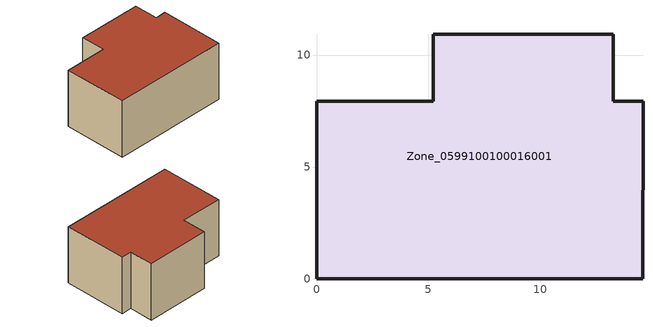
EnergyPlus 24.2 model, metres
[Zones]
Zone_0599100100016001
 floor ground (C_G): 14.57,0 0,0 0,7.94 5.22,7.94 5.21,10.94 13.25,10.94 13.25,7.93 14.58,7.93 z0
 wall outside (C_F): 13.25,7.93 13.25,10.94 5.21,10.94 5.22,7.94 0,7.94 0,0 14.57,0 14.58,7.93 13.25,7.93 z0:7.32
 roof outside (C_R): 14.57,0 14.58,7.93 13.25,7.93 13.25,10.94 5.21,10.94 5.22,7.94 0,7.94 0,0 z7.32
[BUILDING]
Pand.0599100100016001: North Axis=0; Terrain=City; Loads Convergence Tolerance Value=0.04; Temperature Convergence Tolerance Value=0.4; Solar Distribution=FullExterior; Maximum Number of Warmup Days=25; Minimum Number of Warmup Days=1
[Site:Location]
Rotterdam.The.Hague.AP_ZH_NLD Design_Conditions: Latitude=51.96; Longitude=4.45; Time Zone=1; Elevation=-4.5
[SITE:GROUNDTEMPERATURE:BUILDINGSURFACE]
18, 18, 18, 18, 18, 18, 18, 18, 18, 18, 18, 18
[MATERIAL] Thermal Absorptance=0.9; Solar Absorptance=0.7; Visible Absorptance=0.7
Name | Roughness | Thickness | Conductivity | Density | Specific Heat
G.D.2015-2018 | MediumSmooth | 0.15 | 0.0428571 | 540 | 1210
F.D.2015-2018 | Rough | 0.3 | 0.0666667 | 1920 | 840
R.D.2015-2018 | MediumRough | 0.2 | 0.0333333 | 1500 | 1000
[CONSTRUCTION]
C_G: G.D.2015-2018
C_F: F.D.2015-2018
C_R: R.D.2015-2018
[ZONE]
Zone_0599100100016001: Type=1; Multiplier=1; Ceiling Height=Autocalculate; Volume=Autocalculate; Floor Area=autocalculate; Part of Total Floor Area=Yes
[ZONEINFILTRATION:DESIGNFLOWRATE]
Infil_Zone_0599100100016001: Zone or ZoneList or Space or SpaceList=Zone_0599100100016001; Schedule=AlwaysOn; Design Flow Rate Calculation Method=Flow/Area; Flow Rate per Floor Area=0.0021; Constant Term Coefficient=1; Temperature Term Coefficient=0; Velocity Term Coefficient=0; Velocity Squared Term Coefficient=0
[HVACTEMPLATE:ZONE:IDEALLOADSAIRSYSTEM]
Zone_0599100100016001: Maximum Heating Supply Air Temperature=50; Minimum Cooling Supply Air Temperature=13; Maximum Heating Supply Air Humidity Ratio=0.0156; Minimum Cooling Supply Air Humidity Ratio=0.0077; Heating Limit=NoLimit; Cooling Limit=NoLimit; Dehumidification Control Type=ConstantSensibleHeatRatio; Cooling Sensible Heat Ratio=0.7; Dehumidification Setpoint=60; Humidification Control Type=None; Humidification Setpoint=30; Outdoor Air Method=None; Outdoor Air Flow Rate per Person=0.00944; Outdoor Air Flow Rate per Zone Floor Area=0; Outdoor Air Flow Rate per Zone=0; Demand Controlled Ventilation Type=None; Outdoor Air Economizer Type=NoEconomizer; Heat Recovery Type=None; Sensible Heat Recovery Effectiveness=0.7; Latent Heat Recovery Effectiveness=0.65
[ZONECONTROL:THERMOSTAT]
ThermostatControl_Zone_0599100100016001: Zone or ZoneList=Zone_0599100100016001; Control Type Schedule=DualSetpointControlType; Control 1=Thermostat_Zone_0599100100016001; Temperature Difference Between Cutout And Setpoint=0
[THERMOSTATSETPOINT:DUALSETPOINT]
Thermostat_Zone_0599100100016001: Heating Setpoint Temperature Schedule=HeatingSetpoint_Zone_0599100100016001; Cooling Setpoint Temperature Schedule=CoolingSetpoint_Zone_0599100100016001
[SCHEDULE:COMPACT]
HeatingSetpoint_Zone_0599100100016001: Through: 12/31, For: AllDays, Until: 24:00, 21
CoolingSetpoint_Zone_0599100100016001: Through: 12/31, For: AllDays, Until: 24:00, 24
DualSetpointControlType: Through: 12/31, For: AllDays, Until: 24:00, 4
AlwaysOn: Through: 12/31, For: AllDays, Until: 24:00, 1
